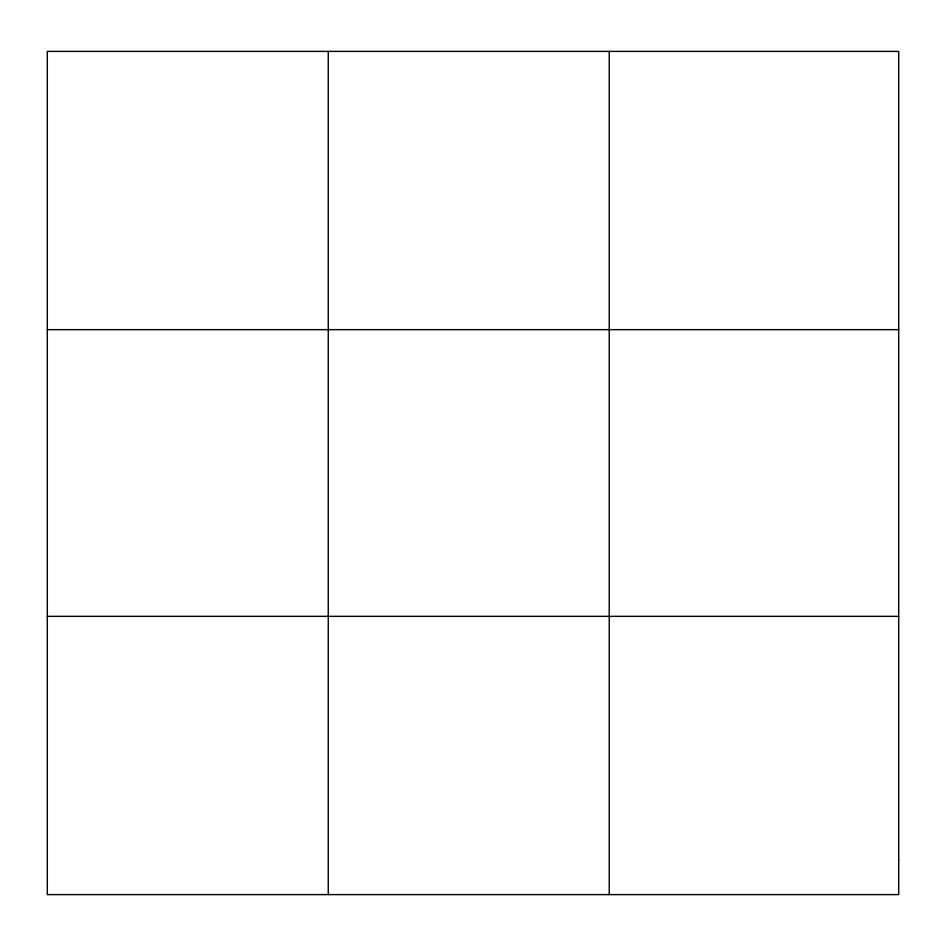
<?xml version="1.0" encoding="UTF-8"?>
<svg xmlns="http://www.w3.org/2000/svg" width="946" height="946" viewBox="0 0 946 946"><rect width="100%" height="100%" fill="white"/><g stroke="black" fill="none" stroke-linecap="round" stroke-linejoin="round"><path stroke-width="1.42" d="M328.262 51.391L328.262 894.609M609.224 51.391L609.224 894.609M47.3 329.657L898.7 329.657M47.3 616.343L898.7 616.343M898.7 859.819L898.7 894.609L47.3 894.609L47.3 51.391L898.7 51.391L898.7 859.819"/></g></svg>
